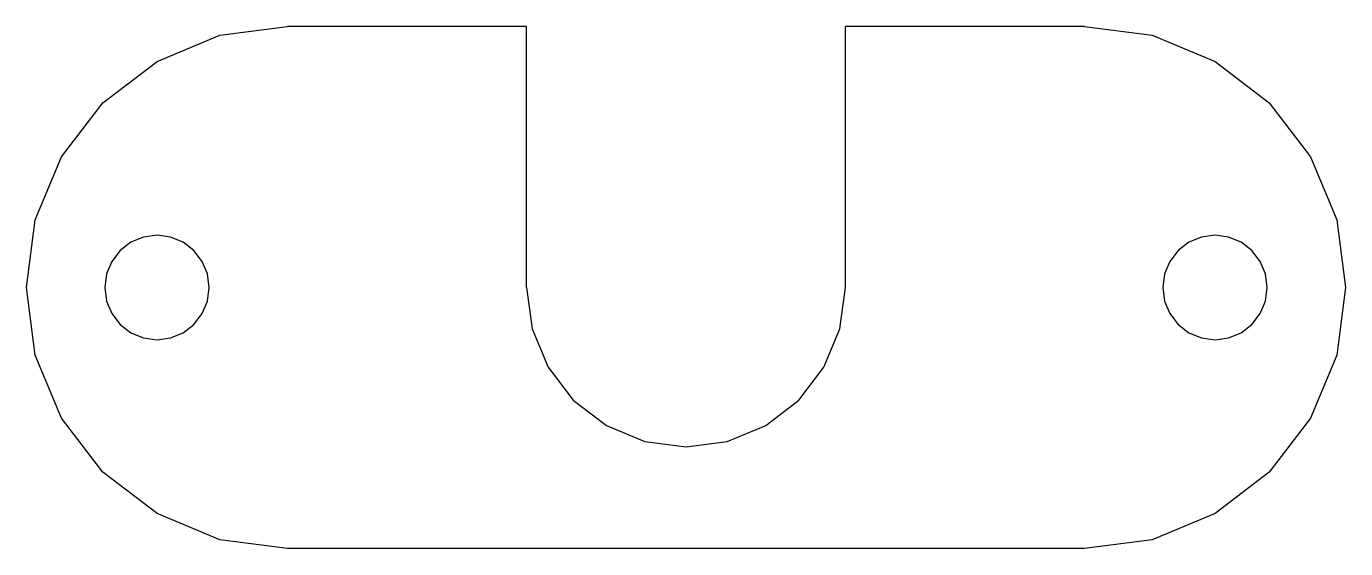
# Model space of a CAD drawing. Header units: metres. Extents: x 275.1 to 325.6, y 501.5 to 521.5.
import ezdxf

# ---------------------------------------------------------------- set-up
doc = ezdxf.new("R2010")
doc.units = ezdxf.units.M

msp = doc.modelspace()

# ---------------------------------------------------------------- linework, layer by layer
at = {"layer": 'Layer0'}
for p, q in [((280.136, 520.163, 882.319), (282.547, 521.163, 882.319)), ((282.547, 521.163, 882.319), (285.136, 521.503, 882.319)), ((294.286, 521.503, 882.319), (285.136, 521.503, 882.319)), ((294.286, 511.503, 882.319), (294.286, 521.503, 882.319)), ((306.486, 511.503, 882.319), (306.486, 521.503, 882.319)), ((315.636, 521.503, 882.319), (306.486, 521.503, 882.319)), ((315.636, 521.503, 882.319), (318.224, 521.163, 882.319)), ((318.224, 521.163, 882.319), (320.636, 520.163, 882.319)), ((278.065, 518.574, 882.319), (280.136, 520.163, 882.319)), ((320.636, 520.163, 882.319), (322.707, 518.574, 882.319)), ((276.475, 516.503, 882.319), (278.065, 518.574, 882.319)), ((322.707, 518.574, 882.319), (324.296, 516.503, 882.319)), ((275.476, 514.091, 882.319), (276.475, 516.503, 882.319)), ((324.296, 516.503, 882.319), (325.295, 514.091, 882.319)), ((275.136, 511.503, 882.319), (275.476, 514.091, 882.319)), ((325.295, 514.091, 882.319), (325.636, 511.503, 882.319)), ((279.136, 513.235, 882.319), (278.721, 512.917, 882.319)), ((279.618, 513.435, 882.319), (279.136, 513.235, 882.319)), ((280.136, 513.503, 882.319), (279.618, 513.435, 882.319)), ((280.653, 513.435, 882.319), (280.136, 513.503, 882.319)), ((281.136, 513.235, 882.319), (280.653, 513.435, 882.319)), ((281.55, 512.917, 882.319), (281.136, 513.235, 882.319)), ((319.636, 513.235, 882.319), (319.221, 512.917, 882.319)), ((320.118, 513.435, 882.319), (319.636, 513.235, 882.319)), ((320.636, 513.503, 882.319), (320.118, 513.435, 882.319)), ((321.153, 513.435, 882.319), (320.636, 513.503, 882.319)), ((321.636, 513.235, 882.319), (321.153, 513.435, 882.319)), ((322.05, 512.917, 882.319), (321.636, 513.235, 882.319)), ((278.721, 512.917, 882.319), (278.404, 512.503, 882.319)), ((281.868, 512.503, 882.319), (281.55, 512.917, 882.319)), ((319.221, 512.917, 882.319), (318.904, 512.503, 882.319)), ((322.368, 512.503, 882.319), (322.05, 512.917, 882.319)), ((278.404, 512.503, 882.319), (278.204, 512.021, 882.319)), ((282.067, 512.021, 882.319), (281.868, 512.503, 882.319)), ((318.904, 512.503, 882.319), (318.704, 512.021, 882.319)), ((322.567, 512.021, 882.319), (322.368, 512.503, 882.319)), ((278.204, 512.021, 882.319), (278.136, 511.503, 882.319)), ((282.136, 511.503, 882.319), (282.067, 512.021, 882.319)), ((318.704, 512.021, 882.319), (318.636, 511.503, 882.319)), ((322.636, 511.503, 882.319), (322.567, 512.021, 882.319)), ((275.476, 508.915, 882.319), (275.136, 511.503, 882.319)), ((278.136, 511.503, 882.319), (278.204, 510.986, 882.319)), ((282.067, 510.986, 882.319), (282.136, 511.503, 882.319)), ((294.286, 511.503, 882.319), (294.493, 509.924, 882.319)), ((306.278, 509.924, 882.319), (306.486, 511.503, 882.319)), ((318.636, 511.503, 882.319), (318.704, 510.986, 882.319)), ((322.567, 510.986, 882.319), (322.636, 511.503, 882.319)), ((325.636, 511.503, 882.319), (325.295, 508.915, 882.319)), ((278.204, 510.986, 882.319), (278.404, 510.503, 882.319)), ((281.868, 510.503, 882.319), (282.067, 510.986, 882.319)), ((318.704, 510.986, 882.319), (318.904, 510.503, 882.319)), ((322.368, 510.503, 882.319), (322.567, 510.986, 882.319)), ((278.404, 510.503, 882.319), (278.721, 510.089, 882.319)), ((278.721, 510.089, 882.319), (279.136, 509.771, 882.319)), ((281.136, 509.771, 882.319), (281.55, 510.089, 882.319)), ((281.55, 510.089, 882.319), (281.868, 510.503, 882.319)), ((318.904, 510.503, 882.319), (319.221, 510.089, 882.319)), ((319.221, 510.089, 882.319), (319.636, 509.771, 882.319)), ((321.636, 509.771, 882.319), (322.05, 510.089, 882.319)), ((322.05, 510.089, 882.319), (322.368, 510.503, 882.319)), ((279.136, 509.771, 882.319), (279.618, 509.571, 882.319)), ((279.618, 509.571, 882.319), (280.136, 509.503, 882.319)), ((280.136, 509.503, 882.319), (280.653, 509.571, 882.319)), ((280.653, 509.571, 882.319), (281.136, 509.771, 882.319)), ((294.493, 509.924, 882.319), (295.103, 508.453, 882.319)), ((305.668, 508.453, 882.319), (306.278, 509.924, 882.319)), ((319.636, 509.771, 882.319), (320.118, 509.571, 882.319)), ((320.118, 509.571, 882.319), (320.636, 509.503, 882.319)), ((320.636, 509.503, 882.319), (321.153, 509.571, 882.319)), ((321.153, 509.571, 882.319), (321.636, 509.771, 882.319)), ((276.475, 506.503, 882.319), (275.476, 508.915, 882.319)), ((325.295, 508.915, 882.319), (324.296, 506.503, 882.319)), ((295.103, 508.453, 882.319), (296.072, 507.19, 882.319)), ((304.699, 507.19, 882.319), (305.668, 508.453, 882.319)), ((296.072, 507.19, 882.319), (297.336, 506.22, 882.319)), ((303.436, 506.22, 882.319), (304.699, 507.19, 882.319)), ((278.065, 504.432, 882.319), (276.475, 506.503, 882.319)), ((297.336, 506.22, 882.319), (298.807, 505.611, 882.319)), ((301.964, 505.611, 882.319), (303.436, 506.22, 882.319)), ((324.296, 506.503, 882.319), (322.707, 504.432, 882.319)), ((298.807, 505.611, 882.319), (300.386, 505.403, 882.319)), ((300.386, 505.403, 882.319), (301.964, 505.611, 882.319)), ((280.136, 502.843, 882.319), (278.065, 504.432, 882.319)), ((322.707, 504.432, 882.319), (320.636, 502.843, 882.319)), ((282.547, 501.844, 882.319), (280.136, 502.843, 882.319)), ((320.636, 502.843, 882.319), (318.224, 501.844, 882.319)), ((285.136, 501.503, 882.319), (282.547, 501.844, 882.319)), ((315.636, 501.503, 882.319), (285.136, 501.503, 882.319)), ((318.224, 501.844, 882.319), (315.636, 501.503, 882.319))]:
    msp.add_line(p, q, dxfattribs=at)

doc.saveas('drawing.dxf')
